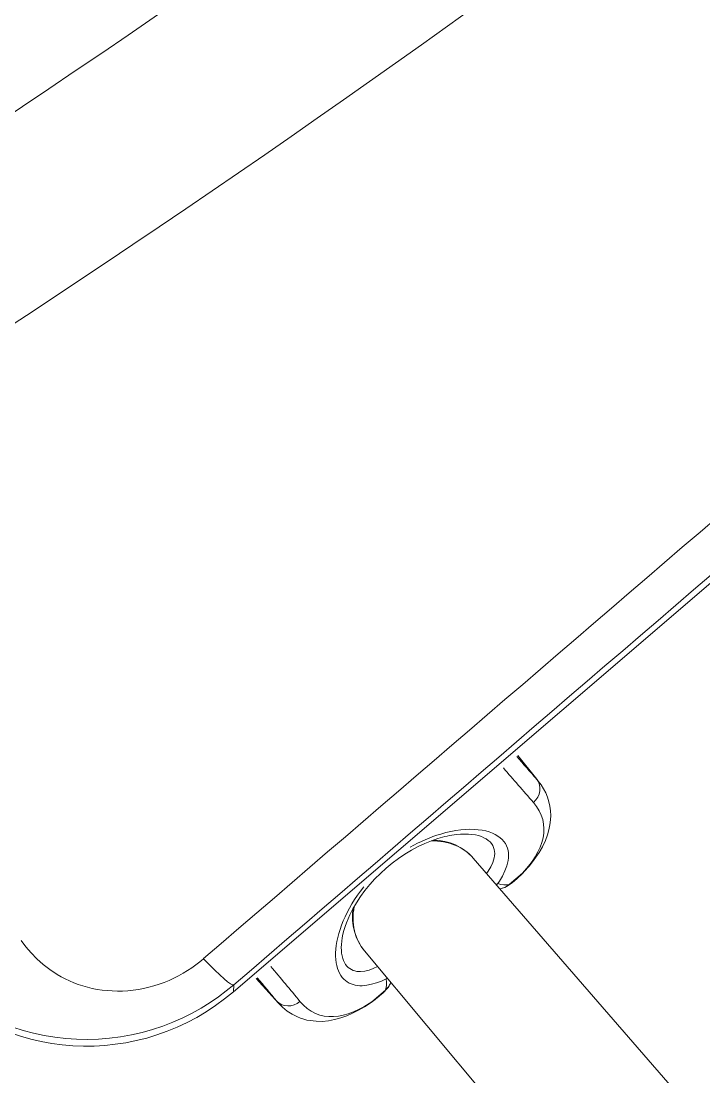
# Model space of a CAD drawing. Header units: metres. Extents: x 2999 to 3109, y 1752 to 1796.
# Drawn here: x 3011.7753 to 3011.8533, y 1761.596 to 1761.7165 of the extents above; entities that cross this region are included whole.
import ezdxf

# ---------------------------------------------------------------- set-up
doc = ezdxf.new("R2010")
doc.units = ezdxf.units.M
doc.layers.add('PAREDES', color=7, linetype='Continuous')

msp = doc.modelspace()

# ---------------------------------------------------------------- linework, layer by layer
at = {"layer": 'PAREDES', "color": 253, "lineweight": 0}
for p, q in [((3011.799587392245, 1761.605682514449), (3011.928955554156, 1761.716508150525)), ((3011.83423704945, 1761.629943689773), (3011.832065069477, 1761.632649201764)), ((3011.834417245605, 1761.629729169789), (3011.832069876737, 1761.632653159256)), ((3011.822466401874, 1761.623016030303), (3011.822502608241, 1761.623008149127)), ((3011.82699026271, 1761.62094634937), (3011.851092516325, 1761.593189087833)), ((3011.831083401206, 1761.617920032542), (3011.832601742802, 1761.619214961555)), ((3011.813236236321, 1761.61514500326), (3011.813237577139, 1761.615121720075)), ((3011.814565571026, 1761.61035088816), (3011.838169828763, 1761.582168455836)), ((3011.804720651429, 1761.604403314487), (3011.802203739287, 1761.607183025978)), ((3011.804537257026, 1761.604615094633), (3011.802208569723, 1761.607187003324)), ((3011.799631262415, 1761.606477322389), (3011.799587392245, 1761.605682514449)), ((3011.815389613856, 1761.604536095052), (3011.816954859682, 1761.605870883974))]:
    msp.add_line(p, q, dxfattribs=at)
for points in [[(3011.832774016781, 1761.619371062246), (3011.833397516956, 1761.620077664613), (3011.833962975822, 1761.620797231729), (3011.834498404435, 1761.621583656616), (3011.83487813988, 1761.622241204662), (3011.835226562367, 1761.62297142326), (3011.835469424139, 1761.623616033385), (3011.835628489687, 1761.624166515661), (3011.835744296335, 1761.624729124513), (3011.835813162544, 1761.625301027553), (3011.835831931546, 1761.625813297382), (3011.835807875803, 1761.626339673071), (3011.835738287171, 1761.626866100933), (3011.835621926524, 1761.627388304736), (3011.835458670264, 1761.627902160204), (3011.835258733042, 1761.62838298489), (3011.835017406458, 1761.628849408982), (3011.834736305089, 1761.629298797249), (3011.834417245605, 1761.629729169789)], [(3011.833851058393, 1761.627314664019), (3011.834222094588, 1761.626844914273), (3011.834523834137, 1761.626359520372), (3011.834757532234, 1761.625861004222), (3011.834924285242, 1761.625352073136), (3011.835025814963, 1761.624834845069), (3011.835063750491, 1761.624311358559), (3011.835039889645, 1761.623783314474), (3011.834956311439, 1761.6232518509), (3011.834814830071, 1761.622718039794), (3011.834617335749, 1761.622182536026), (3011.834365477042, 1761.621645948193), (3011.834061091011, 1761.621108242692), (3011.833705511651, 1761.620569597901), (3011.833300294519, 1761.620029417586), (3011.832846501989, 1761.61948716523), (3011.832601742802, 1761.619214961555)], [(3011.823285492243, 1761.623698270248), (3011.823868911052, 1761.623859878944), (3011.824443302173, 1761.623992858267), (3011.825006434558, 1761.624096904303), (3011.825555600661, 1761.624172269356), (3011.826088437178, 1761.624219179154), (3011.826602627152, 1761.624237899136), (3011.827095936443, 1761.624228926417), (3011.827566111133, 1761.624193062643), (3011.828011241542, 1761.624131082887), (3011.828429533867, 1761.624043861489), (3011.828819141464, 1761.623932709729), (3011.829178823351, 1761.62379865406), (3011.8295072857, 1761.623643157873), (3011.829803602101, 1761.623467677839), (3011.830067180487, 1761.623273796318), (3011.830297749856, 1761.623063049243), (3011.830495327203, 1761.622837058528), (3011.830660171165, 1761.622597492363), (3011.830792689326, 1761.622345985796), (3011.830893782446, 1761.622084114159), (3011.830964556471, 1761.621813307088), (3011.831005925449, 1761.621535312032), (3011.831019372624, 1761.621251399642), (3011.831006483834, 1761.620962767718), (3011.830968742324, 1761.620670686909), (3011.83090773393, 1761.620376355016), (3011.830825292624, 1761.620080539468), (3011.830602388187, 1761.619488388012), (3011.830313121748, 1761.618899822929), (3011.829969549624, 1761.61831906453), (3011.829780944624, 1761.618032440205)], [(3011.825059924947, 1761.623637535625), (3011.825537204612, 1761.623680250247), (3011.825994580373, 1761.623696430416), (3011.826429785024, 1761.623686705659), (3011.826840713591, 1761.62365184448), (3011.827225638399, 1761.6235924564), (3011.827582540687, 1761.623509865986), (3011.827910063592, 1761.623405000421), (3011.828206866937, 1761.623279283388), (3011.828471875367, 1761.623134204699), (3011.828704483531, 1761.622971174596), (3011.828904364185, 1761.622791841569), (3011.82907144162, 1761.622597748117), (3011.829205861996, 1761.622390787542), (3011.829308420085, 1761.622172283643), (3011.829379573217, 1761.621944235559), (3011.829420702049, 1761.621707986788), (3011.829432948986, 1761.621465158936), (3011.829417731145, 1761.621217287476), (3011.829376727067, 1761.620965649623), (3011.829311694705, 1761.62071142989), (3011.829224289423, 1761.620455885641), (3011.828989944432, 1761.61994458834), (3011.828688287849, 1761.619438314228), (3011.828516617159, 1761.619188539252)], [(3011.81221421781, 1761.612685261371), (3011.812348629449, 1761.613124129236), (3011.812502164779, 1761.613556716036), (3011.812687884676, 1761.61401735655), (3011.812892092323, 1761.614470206794), (3011.813245085413, 1761.615162067404), (3011.813651017424, 1761.61585925594), (3011.81410763568, 1761.616555020536), (3011.814612211016, 1761.617243165547), (3011.815161729665, 1761.617917733724), (3011.815752827137, 1761.618573271042), (3011.816381718686, 1761.619204767137), (3011.817044166248, 1761.619807787715), (3011.817735931761, 1761.620377898481), (3011.818452039243, 1761.620911479614), (3011.819187535893, 1761.621404931145), (3011.819937108291, 1761.621855308591), (3011.820694883711, 1761.622259992008), (3011.821454797529, 1761.622616679267), (3011.822210215929, 1761.62292354504), (3011.822954280132, 1761.623179214226)], [(3011.822457192461, 1761.623012802223), (3011.823106938584, 1761.622959266688), (3011.823742144319, 1761.622847465194), (3011.824357606251, 1761.622677280002), (3011.824947899405, 1761.622449367983), (3011.825507658444, 1761.622164597836), (3011.826031528228, 1761.621824811406), (3011.826468893538, 1761.621473284753), (3011.826823854293, 1761.621129764452), (3011.826989706801, 1761.62094699829)], [(3011.83059306185, 1761.6176052561), (3011.830973646946, 1761.617811221837), (3011.831394903483, 1761.618117609672), (3011.832015767698, 1761.61863839376), (3011.832413929095, 1761.61900166763)], [(3011.832312322782, 1761.618912052927), (3011.83194643927, 1761.618579163012), (3011.831452955229, 1761.618167019306), (3011.831208658527, 1761.617988277781), (3011.831083401206, 1761.617920032542)], [(3011.81705236475, 1761.607158323673), (3011.81649533021, 1761.606911785387), (3011.815936359682, 1761.60670296884), (3011.815379010171, 1761.60653926107), (3011.814827524061, 1761.606428796992), (3011.814287375141, 1761.60637996275), (3011.814023605069, 1761.606381279462), (3011.813765152724, 1761.606401296444), (3011.813513163606, 1761.606440834271), (3011.813268578029, 1761.606500859218), (3011.813032485252, 1761.606582304419), (3011.812806040661, 1761.606685838185), (3011.812590422818, 1761.606812148683), (3011.812386796998, 1761.606961751958), (3011.812196282126, 1761.607135124353), (3011.812020324676, 1761.607332219129), (3011.811859778749, 1761.6075534465), (3011.811716041071, 1761.607798395637), (3011.811590121176, 1761.608066966963), (3011.811483002024, 1761.608358716665), (3011.811395868361, 1761.608672730847), (3011.811329494564, 1761.60900838701), (3011.811284628439, 1761.609364718418), (3011.811262107093, 1761.609740513368), (3011.811262390335, 1761.610134719141), (3011.811286139756, 1761.610545812939), (3011.811333765414, 1761.610972377951), (3011.811405379479, 1761.611413063652), (3011.811501398501, 1761.611865976585), (3011.811621726069, 1761.612329587537), (3011.811766378253, 1761.612802142184), (3011.811935268533, 1761.61328195905), (3011.81212819451, 1761.613767257387), (3011.812344692361, 1761.614256514705), (3011.812584546399, 1761.614747778139), (3011.812847190212, 1761.615239598048), (3011.813132044099, 1761.61573035267), (3011.8134385846, 1761.616218307687), (3011.813766040118, 1761.616702159155), (3011.814113728362, 1761.617180358163), (3011.814480910801, 1761.617651468354)], [(3011.81456604752, 1761.610350331943), (3011.814192255544, 1761.610849707296), (3011.813872256858, 1761.611392111692), (3011.813611844788, 1761.611968202615), (3011.813412798615, 1761.612572431951), (3011.813276338011, 1761.613198450712), (3011.813202431768, 1761.613841088623), (3011.813190945785, 1761.614494122848), (3011.813240968487, 1761.615152754078)], [(3011.775336228287, 1761.611527301899), (3011.775878672275, 1761.610818063634), (3011.776473879498, 1761.610125334657), (3011.777126528666, 1761.609455051899), (3011.777840640142, 1761.608814436766), (3011.778619066077, 1761.608211558355), (3011.779463070002, 1761.607655214406), (3011.779909586687, 1761.607397279929), (3011.78037213138, 1761.607154362028), (3011.780850383328, 1761.606927632545), (3011.781343876081, 1761.606718058138), (3011.781852024062, 1761.606526744522), (3011.782374148995, 1761.606354717994), (3011.78290939384, 1761.60620293208), (3011.783456832031, 1761.606072280743), (3011.784015467474, 1761.605963598387), (3011.784584148489, 1761.605877666496), (3011.7851616704, 1761.605815140786), (3011.785746712655, 1761.605776577706), (3011.786337891816, 1761.605762560201), (3011.786933734988, 1761.605773353476), (3011.787532729568, 1761.605809269091), (3011.788133303315, 1761.605870406775), (3011.788733688693, 1761.605956859692), (3011.789332247178, 1761.60606842969), (3011.789927247544, 1761.606204839198), (3011.790516928745, 1761.606365704732), (3011.791099486628, 1761.606550364779), (3011.791673179924, 1761.606758131326), (3011.792236293785, 1761.606988097892), (3011.7927870769, 1761.607239166023), (3011.793324022847, 1761.607510045214), (3011.793845532503, 1761.607799365547), (3011.794350182108, 1761.608105505492), (3011.794836815967, 1761.608426671324), (3011.795304410796, 1761.608761102381), (3011.795752260974, 1761.609106667191), (3011.79618001176, 1761.609461293766)], [(3011.816060426291, 1761.60856577221), (3011.815569340577, 1761.60834197572), (3011.815079191421, 1761.608165916364), (3011.814595350326, 1761.608047178547), (3011.814124840456, 1761.607995154242), (3011.813896862051, 1761.607997235715), (3011.813675340382, 1761.608019314681), (3011.813461354819, 1761.608062476538), (3011.81325599462, 1761.60812765442), (3011.813060554226, 1761.608215635761), (3011.812876347854, 1761.608326903468), (3011.812704610308, 1761.60846203315), (3011.81254657299, 1761.608621276033), (3011.812403500368, 1761.608804750934), (3011.812276517854, 1761.609012457543), (3011.812166975823, 1761.609243945328), (3011.812075698404, 1761.609498955878), (3011.812003860451, 1761.609776727564), (3011.811952405064, 1761.610076300216), (3011.811921944392, 1761.610396912358), (3011.811913428024, 1761.610737127172), (3011.811927189999, 1761.611095944936), (3011.811963924973, 1761.61147171044), (3011.812023894062, 1761.611863040016), (3011.812107321916, 1761.612268358023), (3011.812214396726, 1761.61268589685)], [(3011.774398030395, 1761.601650129029), (3011.775565694596, 1761.601280078271), (3011.776756024137, 1761.600963921997), (3011.777966017296, 1761.600703428592), (3011.779192314826, 1761.600500220891), (3011.780431577258, 1761.600355617206), (3011.781680170483, 1761.600270763803), (3011.782934427172, 1761.600246376654), (3011.784190448239, 1761.60028297319), (3011.785444198792, 1761.600380713398), (3011.786691501482, 1761.600539313757), (3011.787928089503, 1761.600758173006), (3011.78914957013, 1761.601036180174), (3011.790351557126, 1761.601371747641), (3011.791529670743, 1761.60176281114), (3011.792679577433, 1761.602206783405), (3011.793797294373, 1761.602700573949), (3011.794878861762, 1761.603240549431), (3011.795920614285, 1761.603822685846), (3011.796919277063, 1761.604442409614), (3011.797872055108, 1761.605094915323), (3011.798776666389, 1761.605775033314), (3011.799631262415, 1761.606477322389)], [(3011.815677466394, 1761.604723377807), (3011.816183660316, 1761.605133068608), (3011.816707022768, 1761.605588810603), (3011.81701864019, 1761.605892732653), (3011.817260143941, 1761.606183043134), (3011.817380970864, 1761.606366598124)], [(3011.816954859682, 1761.605870883974), (3011.816870942655, 1761.605758650243), (3011.816650891207, 1761.605540724459), (3011.816095950771, 1761.605060020162), (3011.815773429582, 1761.604802693211)], [(3011.804720651429, 1761.604403314487), (3011.805208110142, 1761.603915963212), (3011.805735937511, 1761.603486983374), (3011.806299907823, 1761.603120791721), (3011.806894156688, 1761.602821044142), (3011.807253438727, 1761.602677323267), (3011.807619181823, 1761.602557300508), (3011.807989664793, 1761.602461108738), (3011.808363527068, 1761.602388225342), (3011.809050065146, 1761.602313647754), (3011.809736271889, 1761.60231047443), (3011.810449249611, 1761.602377651986), (3011.811153576225, 1761.602510231668), (3011.81184808492, 1761.602702070365), (3011.812533535553, 1761.602947871803), (3011.813209645388, 1761.6032425717), (3011.813879621021, 1761.603583130562), (3011.814545119984, 1761.603966628482), (3011.815208309674, 1761.604390582337)], [(3011.807194262841, 1761.604581174902), (3011.807599483203, 1761.604140709657), (3011.808031208493, 1761.60376602751), (3011.808486562139, 1761.603456593021), (3011.808962836291, 1761.60321153308), (3011.809457514992, 1761.60302965676), (3011.809968413237, 1761.602909574443), (3011.810493676968, 1761.602849697816), (3011.811031601073, 1761.602848405428), (3011.811581086096, 1761.602903790995), (3011.812140956567, 1761.603014365321), (3011.812710698913, 1761.603178241824), (3011.813289620954, 1761.603394023857), (3011.813877761936, 1761.603659976949), (3011.814475052024, 1761.603974916123), (3011.815082199161, 1761.60433735829), (3011.815389613856, 1761.604536095052)]]:
    msp.add_lwpolyline(points, dxfattribs=at)
for centre, radius, start, end in [((3010.970527799075, 1762.908031058607), 1.466147559632665, 301.4662384121358, 319.7050643108328), ((3111.831417499622, 1645.171443435346), 153.508512631862, 130.6030408440979, 130.6668198482213), ((3103.501930915186, 1654.894408575607), 140.7010131401963, 130.6045269452532, 130.6738943172298), ((3012.191580907171, 1761.944761681114), 0.4762405347314129, 220.9626216429919, 221.3798847293257), ((3012.275823124027, 1762.015863500902), 0.5884808922823075, 220.8114695569812, 221.319519518008), ((3011.829454164646, 1761.62574347194), 0.006365368589850779, 38.76664570190322, 41.28829690189863), ((3011.828172452811, 1761.607679658946), 0.01674842199991173, 106.96600260167, 120.010420822324), ((3011.826463781524, 1761.612161184973), 0.01156270640984473, 96.99322973470181, 107.6679548031303), ((3011.826830740682, 1761.624439424779), 0.007784629113338464, 314.761629577873, 317.8456311703641), ((3011.831479686947, 1761.619957690434), 0.001336737398204401, 308.5301205770098, 314.3495531669253), ((3011.824989387476, 1761.626600867827), 0.01062412289146387, 314.3340311345514, 317.1164815826747), ((3011.83178528761, 1761.620289087457), 0.00134927680870347, 307.2389580500588, 317.1058909477375), ((3011.829250208353, 1761.618923614902), 0.00103729236548887, 289.4790803207953, 300.7766272880576), ((3011.828501829708, 1761.619279867288), 0.001786683251404977, 309.4058890323784, 315.7182838033772), ((3011.829691205528, 1761.619639912636), 0.002225537823764652, 278.869894331866, 293.9057173839851), ((3011.829737675007, 1761.619373037918), 0.001954588211004515, 278.7360396998181, 311.190948941076), ((3011.82984590542, 1761.619307913081), 0.001859426613998427, 293.7064192948087, 311.7220851546525), ((3011.8309851878, 1761.618133417931), 0.0002347114733838564, 279.7390188280918, 294.7109198480967), ((3011.353982985285, 1761.229712177466), 0.5881559466733477, 39.59549598778329, 40.10381915631667), ((3011.437216984991, 1761.301422949542), 0.4762874699630602, 39.53681100254475, 39.95403310740106), ((3011.815723824503, 1761.607413944021), 0.001954443851026244, 309.7344982384109, 340.6321804305105), ((3011.816017351512, 1761.60862177662), 0.001792434047500576, 305.2692619072524, 309.8602590432762), ((3011.816275166306, 1761.607807661463), 0.001012817567620295, 320.1210813708479, 328.5232556543286), ((3011.815480384397, 1761.607498899873), 0.002212304388663191, 329.2147047318924, 340.6619156591379), ((3011.816782269611, 1761.60597506502), 0.0002014836299582756, 328.8873901147019, 341.4265143546774), ((3011.815758629902, 1761.607330442064), 0.001887124656666738, 309.3369764795601, 329.2951063049617), ((3011.809439916928, 1761.608674887692), 0.006365366682534799, 219.6281051315282, 222.1498178034794), ((3011.809286992331, 1761.613234952547), 0.01064351457303726, 303.8021850850337, 306.8990564617397), ((3011.814457829858, 1761.6055119046), 0.001349277166325217, 303.810527734253, 313.6774619118715), ((3011.811132668274, 1761.611072872789), 0.007800693959012925, 303.073171674361, 306.5062633811484), ((3011.814875818646, 1761.605791382707), 0.001335389879464203, 306.8794311941792, 312.2353967081591)]:
    msp.add_arc(centre, radius, start, end, dxfattribs=at)
for centre, major_axis, ratio, start_param, end_param in [((3009.143085672198, 1765.041227319452), (-2.768294905619666, 3.231465536757614), 0.5783642864339333, 3.047316074371338, 3.235869169235229), ((3011.832702283665, 1761.628661694266), (-0.001499961976323287, -0.001322903874161405), 0.8851911425590516, 1.556096196174622, 3.111242055892944), ((3011.820808847544, 1761.615612348823), (-0.00621240053640196, -0.005298018563591259), 0.8089340363112325, 3.148823022842407, 3.925408601760864), ((3011.819845339206, 1761.616742130227), (-0.005449569676475789, -0.004647579332334871), 0.808934067684041, 3.693170785903931, 3.700082302093506), ((3011.79442050127, 1761.649515800654), (0.03719974438227779, -0.03133293228918931), 0.1159485847496503, 6.050582885742188, 6.176907062530518), ((3011.820808847544, 1761.615612348823), (-0.00621240053640196, -0.005298018563591259), 0.8089340363112325, 5.499375343322754, 6.275983333587646), ((3011.819845339206, 1761.616742130227), (-0.005449569676475789, -0.004647579332334871), 0.808934067684041, 5.724699974060059, 5.731954574584961), ((3011.793776903484, 1761.613311189361), (-0.005865758583612391, 0.006825841714754711), 0.08800128606685323, 2.092612028121948, 3.124071359634399), ((3011.782687537856, 1761.62565051449), (-0.00806706216573168, 0.02491847332914526), 0.9915677365758401, 2.007170677185059, 3.533854246139526), ((3011.791598731358, 1761.647103944119), (0.0249993385299504, -0.04173159354607385), 0.1171040234774733, 0.1052667498588562, 0.231585219502449), ((3011.806045408697, 1761.605928297852), (-0.001543104422089979, -0.00127226171026039), 0.8851911425590516, 0.03035095147788525, 1.585496783256531)]:
    msp.add_ellipse(centre, major_axis=major_axis, ratio=ratio, start_param=start_param, end_param=end_param, dxfattribs=at)

doc.saveas('drawing.dxf')
